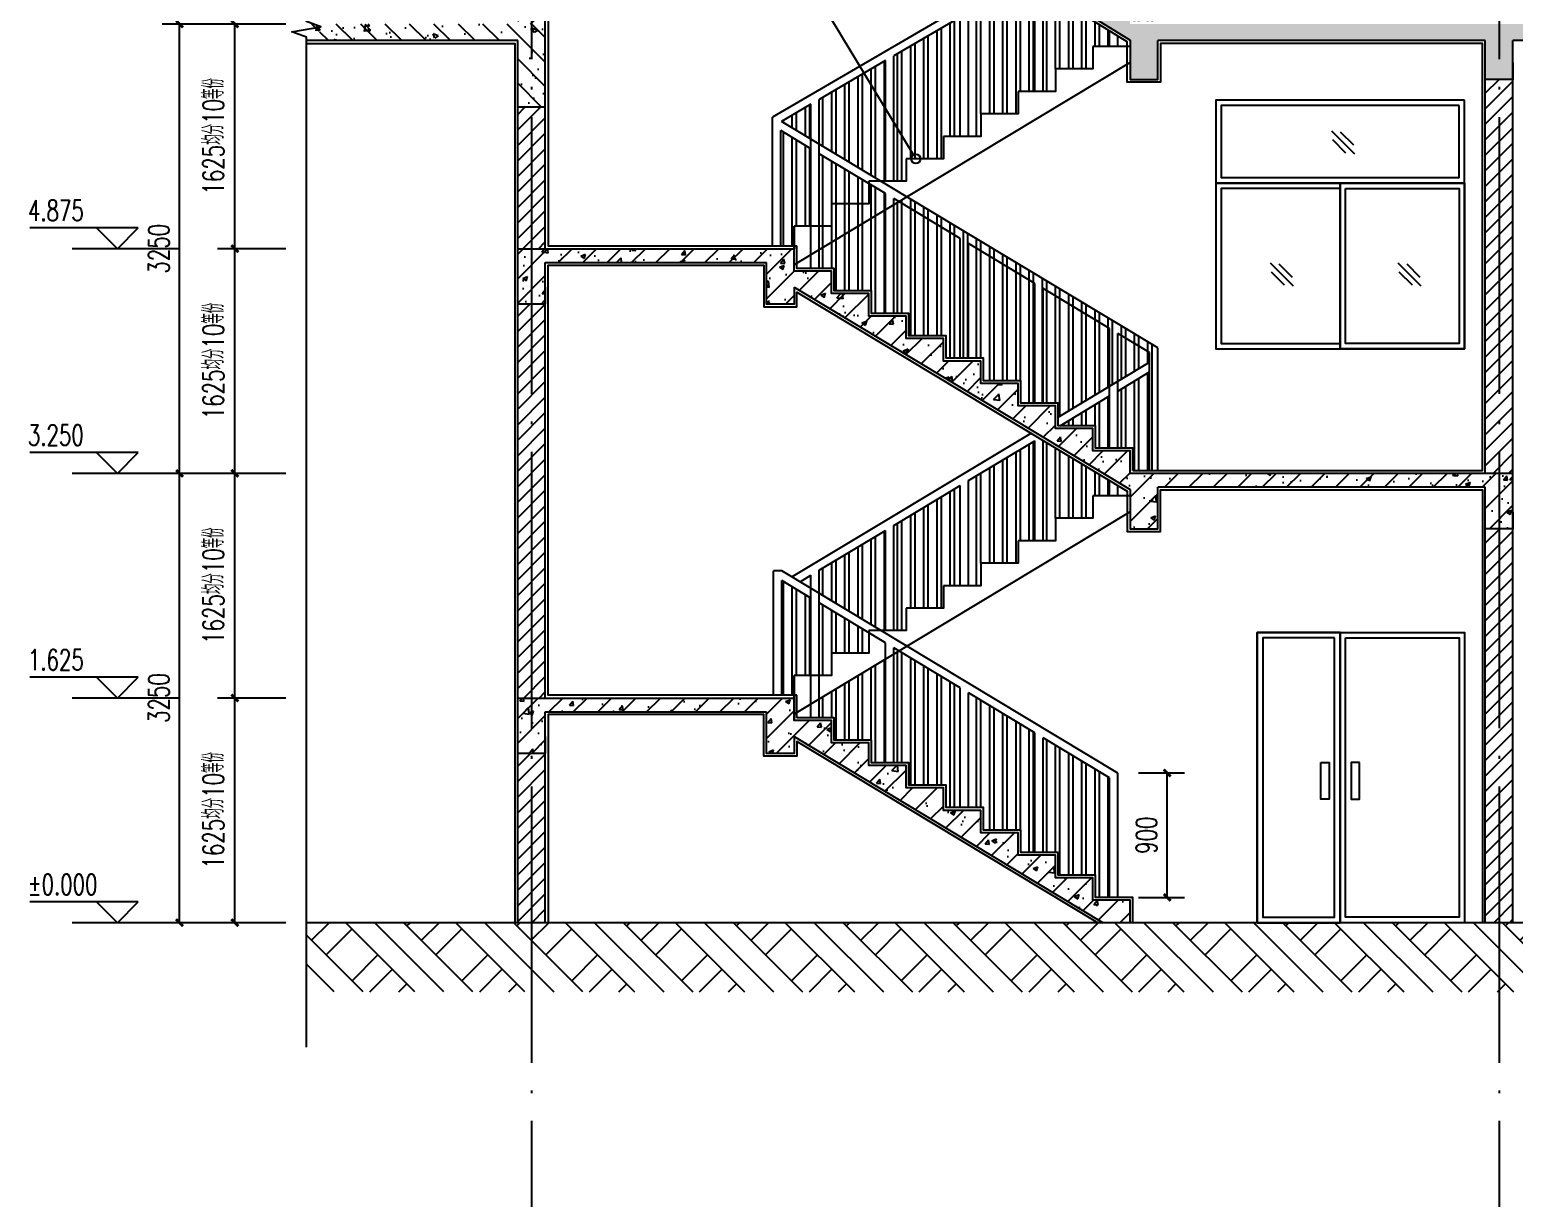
# Model space of a CAD drawing. Extents: x -4747 to 1060961, y -766984 to 396631.
# Drawn here: x 441895 to 452635, y -400385 to -391933 of the extents above; entities that cross this region are included whole.
import ezdxf

# ---------------------------------------------------------------- set-up
doc = ezdxf.new("R2010")
doc.units = 0
doc.header["$LTSCALE"] = 1000
doc.header["$MEASUREMENT"] = 0
doc.linetypes.add('DOTE', pattern=[2.42, 2, -0.2, 0.02, -0.2])
doc.layers.get('0').update_dxf_attribs({"linetype": 'CONTINUOUS'})
doc.layers.get('DEFPOINTS').update_dxf_attribs({"linetype": 'CONTINUOUS'})
for name, color, linetype in [('DIM_ELEV', 3, 'CONTINUOUS'), ('DIM_IDEN', 3, 'CONTINUOUS'), ('DIM_SYMB', 3, 'CONTINUOUS'), ('DOTE', 1, 'DOTE'), ('PUB_DIM', 3, 'CONTINUOUS'), ('PUB_TEXT', 7, 'CONTINUOUS'), ('STAIR', 2, 'CONTINUOUS'), ('WALL', 6, 'CONTINUOUS'), ('剖面填充', 147, 'CONTINUOUS'), ('屋面', 4, 'CONTINUOUS'), ('栏杆', 56, 'CONTINUOUS'), ('窗户', 140, 'CONTINUOUS'), ('详图线条', 9, 'CONTINUOUS')]:
    doc.layers.add(name, color=color, linetype=linetype)
doc.styles.add('_TCH_DIM', font='SIMPLEX', dxfattribs={"bigfont": 'GBCBIG'})
doc.styles.add('DIM_FONT', font='SIMPLEX', dxfattribs={"width": 0.7, "bigfont": 'GBCBIG'})
doc.dimstyles.new('DIMN50', dxfattribs={"dimscale": 0.5, "dimtxt": 300, "dimasz": 100, "dimexe": 250, "dimexo": 300, "dimgap": 150, "dimtad": 1, "dimdec": 0, "dimzin": 0, "dimtxsty": 'DIM_FONT', "dimblk": 'ARCHTICK', "dimcen": 0.09, "dimclrt": 7, "dimazin": 3, "dimtfac": 1, "dimtdec": 0, "dimtix": 1, "dimtmove": 0, "dimatfit": 3, "dimtolj": 1, "dimtzin": 0})
pattern_1 = [(90, (1343459.76, -271061.02), (95.25, 7e-15), []), (90, (1343428.01, -271029.27), (95.25, 7e-15), [])]
pattern_2 = [(45, (0, 0), (-88.388348, 88.388348), []), (50, (0, 0), (358.63009, -31.37607), [37.5, -412.5]), (355, (0, 0), (-69.37567, 376.09607), [30, -330]), (100.4514, (29.9, -2.6), (289.2547, 344.71977), [31.8701, -350.57106]), (46.1842, (0, 100), (533.62052, -82.7595), [56.25, -618.75]), (96.6356, (44.47, 93.1), (467.33135, 487.05894), [47.80514, -525.8565]), (351.1842, (0, 100), (467.33097, 487.0593), [45, -495]), (21, (50, 75), (298.45353, -201.30945), [37.5, -412.5]), (326, (50, 75), (121.65767, 362.57502), [30, -330]), (71.4514, (74.87, 58.22), (420.11131, 161.26525), [31.8701, -350.57106]), (37.5, (0, 0), (6.079928, 166.446927), [0, -326, 0, -335, 0, -331.25]), (7.5, (0, 0), (131.53477, 197.205856), [0, -191, 0, -318.5, 0, -126.25]), (327.5, (-111.5, 0), (266.911218, -11.277436), [0, -125, 0, -390, 0, -517.5]), (317.5, (-161.5, 0), (291.593085, 50.05249), [0, -162.5, 0, -259, 0, -367.5])]

# ---------------------------------------------------------------- blocks, each defined once
blk = doc.blocks.new('_ARCHTICK')
at = {"color": 0, "linetype": 'BYBLOCK', "const_width": 0.4}
blk.add_lwpolyline([(-0.5, -0.5), (0.5, 0.5)], dxfattribs=at)
blk = doc.blocks.new('*D552')
at = {"layer": 'DEFPOINTS', "color": 0}
for p in [(442979, -395142), (443897, -395142), (443897, -398392)]:
    blk.add_point(p, dxfattribs=at)
at = {"layer": 'PUB_DIM', "color": 0}
for p, q in [((443747, -395142), (442854, -395142)), ((442979, -398392), (442979, -395142)), ((443747, -398392), (442854, -398392))]:
    blk.add_line(p, q, dxfattribs=at)
at = {"layer": 'PUB_DIM', "color": 0, "xscale": 50, "yscale": 50, "zscale": 50}
for p, rotation in [((442979, -395142), 90), ((442979, -398392), 270)]:
    blk.add_blockref('_ARCHTICK', p, dxfattribs=dict(at, rotation=rotation))
at = {"layer": 'PUB_DIM', "color": 7, "insert": (442829, -396767), "char_height": 150, "attachment_point": 5, "rotation": 90, "style": 'DIM_FONT'}
blk.add_mtext('\\A1;3250', dxfattribs=at)
blk = doc.blocks.new('*D553')
at = {"layer": 'DEFPOINTS', "color": 0}
for p in [(442979, -391892), (443897, -391892), (443897, -395142)]:
    blk.add_point(p, dxfattribs=at)
at = {"layer": 'PUB_DIM', "color": 0}
for p, q in [((443747, -391892), (442854, -391892)), ((442979, -395142), (442979, -391892)), ((443747, -395142), (442854, -395142))]:
    blk.add_line(p, q, dxfattribs=at)
at = {"layer": 'PUB_DIM', "color": 0, "xscale": 50, "yscale": 50, "zscale": 50}
for p, rotation in [((442979, -391892), 90), ((442979, -395142), 270)]:
    blk.add_blockref('_ARCHTICK', p, dxfattribs=dict(at, rotation=rotation))
at = {"layer": 'PUB_DIM', "color": 7, "insert": (442829, -393517), "char_height": 150, "attachment_point": 5, "rotation": 90, "style": 'DIM_FONT'}
blk.add_mtext('\\A1;3250', dxfattribs=at)
blk = doc.blocks.new('*D557')
at = {"layer": 'DEFPOINTS', "color": 0}
for p in [(443379, -396767), (443897, -396767), (443897, -398392)]:
    blk.add_point(p, dxfattribs=at)
at = {"layer": 'PUB_DIM', "color": 0}
for p, q in [((443747, -396767), (443254, -396767)), ((443379, -398392), (443379, -396767)), ((443747, -398392), (443254, -398392))]:
    blk.add_line(p, q, dxfattribs=at)
at = {"layer": 'PUB_DIM', "color": 0, "xscale": 50, "yscale": 50, "zscale": 50}
for p, rotation in [((443379, -396767), 90), ((443379, -398392), 270)]:
    blk.add_blockref('_ARCHTICK', p, dxfattribs=dict(at, rotation=rotation))
at = {"layer": 'PUB_DIM', "color": 7, "insert": (443224, -397579), "char_height": 150, "attachment_point": 5, "rotation": 90, "style": 'DIM_FONT'}
blk.add_mtext('\\A1;1625均分10等份', dxfattribs=at)
blk = doc.blocks.new('*D558')
at = {"layer": 'DEFPOINTS', "color": 0}
for p in [(443379, -395142), (443897, -395142), (443897, -396767)]:
    blk.add_point(p, dxfattribs=at)
at = {"layer": 'PUB_DIM', "color": 0}
for p, q in [((443747, -395142), (443254, -395142)), ((443379, -396767), (443379, -395142)), ((443747, -396767), (443254, -396767))]:
    blk.add_line(p, q, dxfattribs=at)
at = {"layer": 'PUB_DIM', "color": 0, "xscale": 50, "yscale": 50, "zscale": 50}
for p, rotation in [((443379, -395142), 90), ((443379, -396767), 270)]:
    blk.add_blockref('_ARCHTICK', p, dxfattribs=dict(at, rotation=rotation))
at = {"layer": 'PUB_DIM', "color": 7, "insert": (443224, -395954), "char_height": 150, "attachment_point": 5, "rotation": 90, "style": 'DIM_FONT'}
blk.add_mtext('\\A1;1625均分10等份', dxfattribs=at)
blk = doc.blocks.new('*D559')
at = {"layer": 'DEFPOINTS', "color": 0}
for p in [(443379, -393517), (443897, -393517), (443897, -395142)]:
    blk.add_point(p, dxfattribs=at)
at = {"layer": 'PUB_DIM', "color": 0}
for p, q in [((443747, -393517), (443254, -393517)), ((443379, -395142), (443379, -393517)), ((443747, -395142), (443254, -395142))]:
    blk.add_line(p, q, dxfattribs=at)
at = {"layer": 'PUB_DIM', "color": 0, "xscale": 50, "yscale": 50, "zscale": 50}
for p, rotation in [((443379, -393517), 90), ((443379, -395142), 270)]:
    blk.add_blockref('_ARCHTICK', p, dxfattribs=dict(at, rotation=rotation))
at = {"layer": 'PUB_DIM', "color": 7, "insert": (443224, -394329), "char_height": 150, "attachment_point": 5, "rotation": 90, "style": 'DIM_FONT'}
blk.add_mtext('\\A1;1625均分10等份', dxfattribs=at)
blk = doc.blocks.new('*D560')
at = {"layer": 'DEFPOINTS', "color": 0}
for p in [(443379, -391892), (443897, -391892), (443897, -393517)]:
    blk.add_point(p, dxfattribs=at)
at = {"layer": 'PUB_DIM', "color": 0}
for p, q in [((443747, -391892), (443254, -391892)), ((443379, -393517), (443379, -391892)), ((443747, -393517), (443254, -393517))]:
    blk.add_line(p, q, dxfattribs=at)
at = {"layer": 'PUB_DIM', "color": 0, "xscale": 50, "yscale": 50, "zscale": 50}
for p, rotation in [((443379, -391892), 90), ((443379, -393517), 270)]:
    blk.add_blockref('_ARCHTICK', p, dxfattribs=dict(at, rotation=rotation))
at = {"layer": 'PUB_DIM', "color": 7, "insert": (443224, -392704), "char_height": 150, "attachment_point": 5, "rotation": 90, "style": 'DIM_FONT'}
blk.add_mtext('\\A1;1625均分10等份', dxfattribs=at)
blk = doc.blocks.new('*D575')
at = {"layer": 'DEFPOINTS', "color": 0}
for p in [(449767, -397309), (450124, -397309), (449767, -398209)]:
    blk.add_point(p, dxfattribs=at)
at = {"layer": 'PUB_DIM', "color": 0}
for p, q in [((449917, -397309), (450249, -397309)), ((450124, -398209), (450124, -397309)), ((449917, -398209), (450249, -398209))]:
    blk.add_line(p, q, dxfattribs=at)
at = {"layer": 'PUB_DIM', "color": 0, "xscale": 50, "yscale": 50, "zscale": 50}
for p, rotation in [((450124, -397309), 90), ((450124, -398209), 270)]:
    blk.add_blockref('_ARCHTICK', p, dxfattribs=dict(at, rotation=rotation))
at = {"layer": 'PUB_DIM', "color": 7, "insert": (449974, -397759), "char_height": 150, "attachment_point": 5, "rotation": 90, "style": 'DIM_FONT'}
blk.add_mtext('\\A1;900', dxfattribs=at)

msp = doc.modelspace()

# ---------------------------------------------------------------- hatches: boundary and pattern name
at = {"layer": '剖面填充'}
h = msp.add_hatch(dxfattribs=at)
h.set_pattern_fill('ANSI31', color=256, scale=50, style=0)
h.set_pattern_definition([(45, (0, 0), (-56.126601, 56.126601), [])])
h.paths.add_polyline_path([(445625.3, -390791.9), (445425.3, -390791.9), (445425.3, -391891.9), (445625.3, -391891.9)])
h.paths.add_polyline_path([(445625.3, -392491.9), (445425.3, -392491.9), (445425.3, -393516.9), (445625.3, -393516.9)])
h.paths.add_polyline_path([(445625.3, -393916.9), (445425.3, -393916.9), (445425.3, -396766.9), (445625.3, -396766.9)])
h.paths.add_polyline_path([(445625.3, -397166.9), (445425.3, -397166.9), (445425.3, -398391.9), (445625.3, -398391.9)])
h.paths.add_polyline_path([(452625.3, -395541.9), (452425.3, -395541.9), (452425.3, -398391.9), (452625.3, -398391.9)])
h.paths.add_polyline_path([(452625.3, -392291.9), (452425.3, -392291.9), (452425.3, -395141.9), (452625.3, -395141.9)])
h.paths.add_polyline_path([(455125.3, -392491.9), (454925.3, -392491.9), (454925.3, -398391.9), (455125.3, -398391.9)])
h.paths.add_polyline_path([(459625.3, -392491.9), (459425.3, -392491.9), (459425.3, -398391.9), (459625.3, -398391.9)])
h.paths.add_polyline_path([(455125.3, -386491.9), (454925.3, -386491.9), (454925.3, -391891.9), (455125.3, -391891.9)])
h = msp.add_hatch(dxfattribs=at)
h.set_pattern_fill('钢筋混凝土', color=256, scale=50, style=0)
h.set_pattern_definition(pattern_2)
h.paths.add_polyline_path([(455125.3, -391891.9), (449855.3, -391891.9), (449855.3, -391725.2), (449585.3, -391725.2), (449585.3, -391558.6), (449315.3, -391558.6), (449315.3, -391391.9), (449045.3, -391391.9), (449045.3, -391225.2), (448775.3, -391225.2), (448775.3, -391058.6), (448505.3, -391058.6), (448505.3, -390891.9), (448235.3, -390891.9), (448235.3, -390725.2), (447965.3, -390725.2), (447965.3, -390558.6), (447695.3, -390558.6), (447695.3, -390391.9), (445425.3, -390391.9), (445425.3, -390791.9), (445625.3, -390791.9), (445625.3, -390671.1), (445625.3, -390491.9), (447495.3, -390491.9), (447495.3, -390741.9), (447695.3, -390741.9), (447695.3, -390676.1), (449855.3, -392009.4), (449855.3, -392291.9), (450055.3, -392291.9), (450055.3, -392011.9), (452425.3, -392011.9), (452425.3, -392291.9), (452625.3, -392291.9), (452625.3, -392171.1), (452625.3, -392011.9), (454925.3, -392011.9), (454925.3, -392491.9), (455125.3, -392491.9)])
h = msp.add_hatch(dxfattribs=at)
h.set_pattern_fill('钢筋混凝土', color=256, scale=50, style=0)
h.set_pattern_definition([(135, (1343459.76, -271061.02), (88.388348, 88.388348), []), (130, (1343459.76, -271061.02), (-358.63009, -31.37607), [37.5, -412.5]), (185, (1343459.76, -271061.02), (69.37567, 376.09607), [30, -330]), (79.5486, (1343429.87, -271063.64), (-289.25469, 344.71977), [31.8701, -350.57106]), (133.8158, (1343459.76, -270961), (-533.62052, -82.7595), [56.25, -618.75]), (83.3644, (1343415.3, -270967.9), (-467.33135, 487.05894), [47.80514, -525.8565]), (188.8158, (1343459.76, -270961), (-467.33097, 487.0593), [45, -495]), (159, (1343409.76, -270986.02), (-298.45353, -201.30945), [37.5, -412.5]), (214, (1343409.76, -270986.02), (-121.65767, 362.57502), [30, -330]), (108.5486, (1343384.9, -271002.8), (-420.11131, 161.26525), [31.8701, -350.57106]), (142.5, (1343459.76, -271061.02), (-6.079928, 166.446927), [0, -326, 0, -335, 0, -331.25]), (172.5, (1343459.76, -271061.02), (-131.53477, 197.205856), [0, -191, 0, -318.5, 0, -126.25]), (212.5, (1343571.26, -271061.02), (-266.911218, -11.277436), [0, -125, 0, -390, 0, -517.5]), (222.5, (1343621.26, -271061.02), (-291.593085, 50.05249), [0, -162.5, 0, -259, 0, -367.5])])
h.paths.add_polyline_path([(445625.3, -391891.9), (445625.3, -392491.9), (445425.3, -392491.9), (445425.3, -392011.9), (443896.9, -392011.9), (443896.9, -391986.5), (444001.9, -391948.3), (443791.9, -391911.3), (443846.5, -391891.9)])
h = msp.add_hatch(dxfattribs=at)
h.set_pattern_fill('钢筋混凝土', color=256, scale=50, style=0)
h.set_pattern_definition(pattern_2)
h.paths.add_polyline_path([(452625.3, -395141.9), (449855.3, -395141.9), (449855.3, -394979.4), (449585.3, -394979.4), (449585.3, -394816.9), (449315.3, -394816.9), (449315.3, -394654.4), (449045.3, -394654.4), (449045.3, -394491.9), (448775.3, -394491.9), (448775.3, -394329.4), (448505.3, -394329.4), (448505.3, -394166.9), (448235.3, -394166.9), (448235.3, -394004.4), (447965.3, -394004.4), (447965.3, -393841.9), (447695.3, -393841.9), (447695.3, -393679.4), (447425.3, -393679.4), (447425.3, -393516.9), (445425.3, -393516.9), (445425.3, -393916.9), (445625.3, -393916.9), (445625.3, -393796.1), (445625.3, -393616.9), (447225.3, -393616.9), (447225.3, -393916.9), (447425.3, -393916.9), (447425.3, -393796.1), (449855.3, -395258.6), (449855.3, -395541.9), (450055.3, -395541.9), (450055.3, -395241.9), (452425.3, -395241.9), (452425.3, -395541.9), (452625.3, -395541.9), (452625.3, -395421.1)])
h = msp.add_hatch(dxfattribs=at)
h.set_pattern_fill('钢筋混凝土', color=256, scale=50, style=0)
h.set_pattern_definition(pattern_2)
h.paths.add_polyline_path([(447695.3, -396929.4), (447425.3, -396929.4), (447425.3, -396766.9), (445425.3, -396766.9), (445425.3, -397166.9), (445625.3, -397166.9), (445625.3, -397046.1), (445625.3, -396866.9), (447225.3, -396866.9), (447225.3, -397166.9), (447425.3, -397166.9), (447425.3, -397046.1), (449661.4, -398391.9), (449855.3, -398391.9), (449855.3, -398229.4), (449585.3, -398229.4), (449585.3, -398066.9), (449315.3, -398066.9), (449315.3, -397904.4), (449045.3, -397904.4), (449045.3, -397741.9), (448775.3, -397741.9), (448775.3, -397579.4), (448505.3, -397579.4), (448505.3, -397416.9), (448235.3, -397416.9), (448235.3, -397254.4), (447965.3, -397254.4), (447965.3, -397091.9), (447695.3, -397091.9)])
h = msp.add_hatch(dxfattribs=at)
h.set_pattern_fill('夯实土壤', color=256, scale=100, style=0)
h.set_pattern_definition([(135, (1343341.76, -271061), (397.394, 397.394), []), (135, (1343131.76, -271061), (397.394, 397.394), []), (135, (1342921.76, -271061), (397.394, 397.394), []), (45, (1343341.76, -271061), (397.394, -397.394), [265, -297]), (45, (1343236.76, -270956), (397.394, -397.394), [265, -297]), (45, (1343131.76, -270851), (397.394, -397.394), [265, -297])])
h.paths.add_polyline_path([(459725.3, -398391.9), (461361.9, -398391.9), (461361.9, -398891.9), (460225.3, -398891.9), (460225.3, -400791.9), (459525.3, -400791.9), (459525.3, -400291.9), (459725.3, -400291.9), (459725.3, -398891.9)])
h.paths.add_polyline_path([(455025.3, -400291.9), (459525.3, -400291.9), (459525.3, -400791.9), (455025.3, -400791.9)])
h.paths.add_polyline_path([(454325.3, -398891.9), (452525.3, -398891.9), (452525.3, -398391.9), (454825.3, -398391.9), (454825.3, -400291.9), (455025.3, -400291.9), (455025.3, -400791.9), (454325.3, -400791.9)])
h.paths.add_polyline_path([(445525.3, -398391.9), (452525.3, -398391.9), (452525.3, -398891.9), (445525.3, -398891.9)])
h.paths.add_polyline_path([(443896.9, -398391.9), (445525.3, -398391.9), (445525.3, -398891.9), (443896.9, -398891.9)])
at = {"layer": '栏杆', "linetype": 'BYBLOCK'}
h = msp.add_hatch(dxfattribs=at)
h.set_pattern_fill('ANSI32', color=256, scale=20, angle=45, style=0)
h.set_pattern_definition(pattern_1)
h.paths.add_polyline_path([(447965.3, -393191.9), (447965.3, -393045.1), (448086.9, -393118.3), (448086.9, -393235.4), (447606.9, -393524.3), (447606.9, -393354.4), (447695.3, -393354.4), (447695.3, -393191.9)])
h.paths.add_polyline_path([(447695.3, -393191.9), (447695.3, -393354.4), (447606.9, -393354.4), (447606.9, -392829.4), (447965.3, -393045.1), (447965.3, -393191.9)])
h.paths.add_polyline_path([(447329.5, -392662.5), (447546.9, -392793.3), (447546.9, -393354.4), (447425.3, -393354.4), (447425.3, -393496.9), (447329.5, -393496.9)])
h.paths.add_polyline_path([(447546.9, -392471.8), (447546.9, -392723.3), (447334.8, -392595.6)])
h.paths.add_polyline_path([(448086.9, -392156.5), (448086.9, -393029.4), (448055.5, -393029.4), (447606.9, -392759.4), (447606.9, -392436.7)])
h.paths.add_polyline_path([(448146.9, -392121.5), (448626.9, -391841.2), (448626.9, -392704.4), (448505.3, -392704.4), (448505.3, -392866.9), (448235.3, -392866.9), (448235.3, -393029.4), (448146.9, -393029.4)])
h.paths.add_polyline_path([(448686.9, -391806.2), (449098.6, -391565.8), (449166.9, -391608), (449166.9, -392379.4), (449045.3, -392379.4), (449045.3, -392541.9), (448775.3, -392541.9), (448775.3, -392704.4), (448686.9, -392704.4)])
h.paths.add_polyline_path([(449226.9, -391645), (449706.9, -391941.3), (449706.9, -392054.4), (449585.3, -392054.4), (449585.3, -392216.9), (449315.3, -392216.9), (449315.3, -392379.4), (449226.9, -392379.4)])
h.paths.add_polyline_path([(449706.9, -391210.7), (449706.9, -391705.2), (449605.3, -391705.2), (449605.3, -391538.6), (449335.3, -391538.6), (449335.3, -391427.6)], flags=17)
h.paths.add_polyline_path([(449766.9, -391175.6), (449996.9, -391041.4), (449996.9, -391871.9), (449875.3, -391871.9), (449875.3, -391705.2), (449766.9, -391705.2)], flags=17)
h.paths.add_polyline_path([(449766.9, -390864.7), (449968.8, -390988.3), (449766.9, -391106.2)], flags=17)
h.paths.add_polyline_path([(449226.9, -390534.1), (449706.9, -390828), (449706.9, -391141.2), (449311.8, -391371.9), (449226.9, -391371.9)], flags=17)
h.paths.add_polyline_path([(449166.9, -391371.9), (449065.3, -391371.9), (449065.3, -391205.2), (448795.3, -391205.2), (448795.3, -391038.6), (448686.9, -391038.6), (448686.9, -390203.5), (449166.9, -390497.3)], flags=17)
h.paths.add_polyline_path([(448146.9, -390230.6), (448495.1, -390015.7), (450056.9, -390971.9), (450056.9, -391871.9), (449996.9, -391871.9), (449996.9, -391041.4), (449766.9, -391175.6), (449766.9, -391106.2), (449968.8, -390988.3), (449766.9, -390864.7), (449766.9, -391106.2), (449706.9, -391141.2), (449706.9, -390828), (449226.9, -390534.1), (449226.9, -391371.9), (449166.9, -391371.9), (449166.9, -390497.3), (448686.9, -390203.5), (448686.9, -391038.6), (448525.3, -391038.6), (448525.3, -390871.9), (448255.3, -390871.9), (448255.3, -390705.2), (448146.9, -390705.2)])
h = msp.add_hatch(dxfattribs=at)
h.set_pattern_fill('ANSI32', color=256, scale=20, angle=45, style=0)
h.set_pattern_definition(pattern_1)
h.paths.add_polyline_path([(449226.9, -397054.4), (449706.9, -397343.3), (449706.9, -398209.4), (449605.3, -398209.4), (449605.3, -398046.9), (449335.3, -398046.9), (449335.3, -397884.4), (449226.9, -397884.4)])
h.paths.add_polyline_path([(448686.9, -396729.4), (449166.9, -397018.3), (449166.9, -397884.4), (449065.3, -397884.4), (449065.3, -397721.9), (448795.3, -397721.9), (448795.3, -397559.4), (448686.9, -397559.4)])
h.paths.add_polyline_path([(448146.9, -396449.3), (448184.2, -396426.9), (448626.9, -396693.3), (448626.9, -397559.4), (448525.3, -397559.4), (448525.3, -397396.9), (448255.3, -397396.9), (448255.3, -397234.4), (448146.9, -397234.4)])
h.paths.add_polyline_path([(448086.9, -396485.4), (448086.9, -397234.4), (447985.3, -397234.4), (447985.3, -397071.9), (447715.3, -397071.9), (447715.3, -396909.4), (447606.9, -396909.4), (447606.9, -396774.3)])
h.paths.add_polyline_path([(447606.9, -396079.4), (447965.3, -396295.1), (447965.3, -396441.9), (447695.3, -396441.9), (447695.3, -396604.4), (447606.9, -396604.4)])
h.paths.add_polyline_path([(447336.9, -395916.9), (447546.9, -396043.3), (447546.9, -396604.4), (447425.3, -396604.4), (447425.3, -396746.9), (447336.9, -396746.9)])
h.paths.add_polyline_path([(447606.9, -395842.4), (448086.9, -395554.4), (448086.9, -396279.4), (448055.5, -396279.4), (447606.9, -396009.4)])
h.paths.add_polyline_path([(448146.9, -395518.4), (448626.9, -395230.3), (448626.9, -395954.4), (448505.3, -395954.4), (448505.3, -396116.9), (448235.3, -396116.9), (448235.3, -396279.4), (448146.9, -396279.4)])
h.paths.add_polyline_path([(448686.9, -395194.3), (449166.9, -394906.2), (449166.9, -395629.4), (449045.3, -395629.4), (449045.3, -395791.9), (448775.3, -395791.9), (448775.3, -395954.4), (448686.9, -395954.4)])
h.paths.add_polyline_path([(449226.9, -394903.7), (449706.9, -395192.6), (449706.9, -395304.4), (449585.3, -395304.4), (449585.3, -395466.9), (449315.3, -395466.9), (449315.3, -395629.4), (449226.9, -395629.4)])
h.paths.add_polyline_path([(449766.9, -394546.1), (449996.9, -394408.1), (449996.9, -395121.9), (449875.3, -395121.9), (449875.3, -394959.4), (449766.9, -394959.4)], flags=17)
h.paths.add_polyline_path([(449766.9, -394129.4), (449996.9, -394267.8), (449996.9, -394338.1), (449766.9, -394476.1)], flags=17)
h.paths.add_polyline_path([(449226.9, -393804.4), (449706.9, -394093.3), (449706.9, -394512.1), (449335.3, -394735.2), (449335.3, -394634.4), (449226.9, -394634.4)], flags=17)
h.paths.add_polyline_path([(449706.9, -394582.1), (449706.9, -394959.4), (449605.3, -394959.4), (449605.3, -394796.9), (449349.1, -394796.9)], flags=17)
h.paths.add_polyline_path([(448686.9, -393479.4), (449166.9, -393768.3), (449166.9, -394634.4), (449065.3, -394634.4), (449065.3, -394471.9), (448795.3, -394471.9), (448795.3, -394309.4), (448686.9, -394309.4)], flags=17)
h.paths.add_polyline_path([(448146.9, -393199.3), (448242.4, -393141.8), (450056.9, -394233.9), (450056.9, -395121.9), (449996.9, -395121.9), (449996.9, -394267.8), (449766.9, -394129.4), (449766.9, -394476.1), (449706.9, -394512.1), (449706.9, -394093.3), (449226.9, -393804.4), (449226.9, -394634.4), (449166.9, -394634.4), (449166.9, -393768.3), (448686.9, -393479.4), (448686.9, -394309.4), (448525.3, -394309.4), (448525.3, -394146.9), (448255.3, -394146.9), (448255.3, -393984.4), (448146.9, -393984.4)])
h.paths.add_polyline_path([(447606.9, -393524.3), (448086.9, -393235.4), (448086.9, -393984.4), (447985.3, -393984.4), (447985.3, -393821.9), (447715.3, -393821.9), (447715.3, -393659.4), (447606.9, -393659.4)])

# ---------------------------------------------------------------- linework, layer by layer
at = {"layer": 'DIM_ELEV'}
for p, q in [((442679.1, -393366.9), (441896.6, -393366.9)), ((442529.1, -393516.9), (442379.1, -393366.9)), ((442529.1, -393516.9), (442679.1, -393366.9)), ((442679.1, -394991.9), (441896.6, -394991.9)), ((442529.1, -395141.9), (442379.1, -394991.9)), ((442529.1, -395141.9), (442679.1, -394991.9)), ((442679.1, -396616.9), (441896.6, -396616.9)), ((442529.1, -396766.9), (442379.1, -396616.9)), ((442529.1, -396766.9), (442679.1, -396616.9)), ((442679.1, -398241.9), (441896.6, -398241.9)), ((442529.1, -398391.9), (442379.1, -398241.9)), ((442529.1, -398391.9), (442679.1, -398241.9))]:
    msp.add_line(p, q, dxfattribs=at)
for points in [[(442978.9, -393516.9), (442201.8, -393516.9)], [(442978.9, -395141.9), (442201.8, -395141.9)], [(442978.9, -396766.9), (442201.8, -396766.9)], [(442978.9, -398391.9), (442201.8, -398391.9)]]:
    msp.add_lwpolyline(points, dxfattribs=at)
at = {"layer": 'DIM_IDEN'}
msp.add_line((448288.4, -392838.6), (447255, -391129.5), dxfattribs=at)
msp.add_circle((448305.5, -392866.9), 33.1, dxfattribs=at)
at = {"layer": 'DIM_SYMB'}
msp.add_lwpolyline([(443896.9, -399291.9), (443896.9, -391986.5), (443791.9, -391948.3), (444001.9, -391911.3), (443896.9, -391874), (443896.9, -384568.6)], dxfattribs=at)
for points in [[(450782.3, -393858.3, 0, 0, 0), (450969.3, -393858.3, 40, 0, 0), (451119.3, -393858.3, 0, 0, 0)], [(452032.1, -393858.3, 0, 0, 0), (451845.1, -393858.3, 40, 0, 0), (451695.1, -393858.3, 0, 0, 0)]]:
    msp.add_lwpolyline(points, format="xyseb", dxfattribs=at)
at = {"layer": 'DOTE'}
for p, q in [((445525.3, -380465.8), (445525.3, -401264.9)), ((452525.3, -380465.8), (452525.3, -401264.9))]:
    msp.add_line(p, q, dxfattribs=at)
at = {"layer": 'STAIR'}
for points in [[(449585.3, -392054.4), (449585.3, -392216.9), (449315.3, -392216.9)], [(449855.3, -392054.4), (449855.3, -392054.4), (449585.3, -392054.4)], [(449855.3, -392171.1), (447425.3, -393633.6)], [(449315.3, -392216.9), (449315.3, -392379.4), (449045.3, -392379.4)], [(449045.3, -392379.4), (449045.3, -392541.9), (448775.3, -392541.9)], [(448775.3, -392541.9), (448775.3, -392704.4), (448505.3, -392704.4)], [(448505.3, -392704.4), (448505.3, -392866.9), (448235.3, -392866.9)], [(448235.3, -392866.9), (448235.3, -393029.4), (447965.3, -393029.4)], [(447965.3, -393029.4), (447965.3, -393191.9), (447695.3, -393191.9)], [(447695.3, -393191.9), (447695.3, -393354.4), (447425.3, -393354.4)], [(447425.3, -393354.4), (447425.3, -393516.9), (447425.3, -393516.9)], [(447425.3, -393516.9), (447425.3, -393354.4)], [(449585.3, -395304.4), (449585.3, -395466.9), (449315.3, -395466.9)], [(449855.3, -395304.4), (449855.3, -395304.4), (449585.3, -395304.4)], [(449855.3, -395421.1), (447425.3, -396883.6)], [(449315.3, -395466.9), (449315.3, -395629.4), (449045.3, -395629.4)], [(449045.3, -395629.4), (449045.3, -395791.9), (448775.3, -395791.9)], [(448775.3, -395791.9), (448775.3, -395954.4), (448505.3, -395954.4)], [(448505.3, -395954.4), (448505.3, -396116.9), (448235.3, -396116.9)], [(448235.3, -396116.9), (448235.3, -396279.4), (447965.3, -396279.4)], [(447965.3, -396279.4), (447965.3, -396441.9), (447695.3, -396441.9)], [(447695.3, -396441.9), (447695.3, -396604.4), (447425.3, -396604.4)], [(447425.3, -396604.4), (447425.3, -396766.9), (447425.3, -396766.9)], [(447425.3, -396766.9), (447425.3, -396604.4)]]:
    msp.add_lwpolyline(points, dxfattribs=at)
at = {"layer": 'WALL'}
for points in [[(445625.3, -393516.9), (445625.3, -390491.9)], [(447695.3, -390676.1), (449855.3, -392009.4)], [(445425.3, -392011.9), (443896.9, -392011.9)], [(445425.3, -398391.9), (445425.3, -392011.9)], [(449855.3, -392009.4), (449855.3, -392291.9), (450055.3, -392291.9), (450055.3, -392011.9)], [(452425.3, -392011.9), (450055.3, -392011.9)], [(452425.3, -392011.9), (450055.3, -392011.9)], [(452425.3, -395141.9), (452425.3, -392011.9)], [(452625.3, -392171.1), (452625.3, -392291.9), (452425.3, -392291.9), (452425.3, -392011.9)], [(454925.3, -392011.9), (452625.3, -392011.9)], [(452625.3, -398391.9), (452625.3, -392011.9)], [(445625.3, -392491.9), (445425.3, -392491.9)], [(445425.3, -393516.9), (447425.3, -393516.9)], [(449855.3, -395141.9), (449855.3, -394979.4), (449585.3, -394979.4), (449585.3, -394816.9), (449315.3, -394816.9), (449315.3, -394654.4), (449045.3, -394654.4), (449045.3, -394491.9), (448775.3, -394491.9), (448775.3, -394329.4), (448505.3, -394329.4), (448505.3, -394166.9), (448235.3, -394166.9), (448235.3, -394004.4), (447965.3, -394004.4), (447965.3, -393841.9), (447695.3, -393841.9), (447695.3, -393679.4), (447425.3, -393679.4), (447425.3, -393516.9)], [(447425.3, -393679.4), (447425.3, -393516.9), (447425.3, -393516.9)], [(445625.3, -393796.1), (445625.3, -393916.9), (445425.3, -393916.9), (445425.3, -393616.9)], [(445625.3, -396766.9), (445625.3, -393616.9)], [(445625.3, -393616.9), (447225.3, -393616.9)], [(447425.3, -393796.1), (447425.3, -393916.9), (447225.3, -393916.9), (447225.3, -393616.9)], [(447425.3, -393796.1), (449855.3, -395258.6)], [(452625.3, -395141.9), (449855.3, -395141.9)], [(449855.3, -395258.6), (449855.3, -395541.9), (450055.3, -395541.9), (450055.3, -395241.9)], [(452425.3, -395241.9), (450055.3, -395241.9)], [(452425.3, -398391.9), (452425.3, -395241.9)], [(452625.3, -395421.1), (452625.3, -395541.9), (452425.3, -395541.9), (452425.3, -395241.9)], [(445425.3, -396766.9), (447425.3, -396766.9)], [(449855.3, -398391.9), (449855.3, -398229.4), (449585.3, -398229.4), (449585.3, -398066.9), (449315.3, -398066.9), (449315.3, -397904.4), (449045.3, -397904.4), (449045.3, -397741.9), (448775.3, -397741.9), (448775.3, -397579.4), (448505.3, -397579.4), (448505.3, -397416.9), (448235.3, -397416.9), (448235.3, -397254.4), (447965.3, -397254.4), (447965.3, -397091.9), (447695.3, -397091.9), (447695.3, -396929.4), (447425.3, -396929.4), (447425.3, -396766.9), (447425.3, -396766.9), (447425.3, -396929.4)], [(445625.3, -397046.1), (445625.3, -397166.9), (445425.3, -397166.9), (445425.3, -396866.9)], [(445625.3, -398391.9), (445625.3, -396866.9)], [(445625.3, -396866.9), (447225.3, -396866.9)], [(447425.3, -397046.1), (447425.3, -397166.9), (447225.3, -397166.9), (447225.3, -396866.9)], [(447425.3, -397046.1), (449661.4, -398391.9)]]:
    msp.add_lwpolyline(points, dxfattribs=at)
at = {"layer": '剖面填充'}
for points in [[(450775.3, -398391.9), (450775.3, -396291.9)], [(451375.3, -398391.9), (451375.3, -396291.9)], [(451375.3, -396291.9), (451375.3, -398391.9)], [(455125.3, -398391.9), (443896.9, -398391.9)]]:
    msp.add_lwpolyline(points, dxfattribs=at)
for points in [[(450775.3, -396291.9), (452275.3, -396291.9), (452275.3, -398391.9), (450775.3, -398391.9)], [(451375.3, -396291.9), (450775.3, -396291.9), (450775.3, -398391.9), (451375.3, -398391.9)], [(451375.3, -396291.9), (452275.3, -396291.9), (452275.3, -398391.9), (451375.3, -398391.9)], [(451335.3, -396331.9), (450815.3, -396331.9), (450815.3, -398351.9), (451335.3, -398351.9)], [(451415.3, -396331.9), (452235.3, -396331.9), (452235.3, -398351.9), (451415.3, -398351.9)], [(451236.1, -397232.1), (451295.5, -397232.1), (451295.5, -397497.5), (451236.1, -397497.5)], [(451514.5, -397232.1), (451455.1, -397232.1), (451455.1, -397497.5), (451514.5, -397497.5)]]:
    msp.add_lwpolyline(points, close=True, dxfattribs=at)
at = {"layer": '屋面'}
msp.add_lwpolyline([(455125.3, -398391.9), (443896.9, -398391.9)], dxfattribs=at)
at = {"layer": '栏杆'}
for points in [[(449040.8, -391530.1), (447269.5, -392564.3)], [(448626.9, -391841.2), (448146.9, -392121.5)], [(448086.9, -392156.5), (447606.9, -392436.7)], [(447546.9, -392471.8), (447334.8, -392595.6)], [(447546.9, -392793.3), (447329.5, -392662.5)], [(450056.9, -394233.9), (447334.8, -392595.6)], [(448086.9, -393118.3), (447606.9, -392829.4)], [(448626.9, -393443.3), (448146.9, -393154.4)], [(449166.9, -393768.3), (448686.9, -393479.4)], [(449706.9, -394093.3), (449226.9, -393804.4)], [(449996.9, -394267.8), (449766.9, -394129.4)], [(449335.3, -394735.2), (449996.9, -394338.1)], [(449766.9, -394546.1), (449996.9, -394408.1)], [(449349.1, -394796.9), (449706.9, -394582.1)], [(447409.8, -395890.8), (449140.8, -394851.9)], [(448686.9, -395194.3), (449166.9, -394906.2)], [(448146.9, -395518.4), (448626.9, -395230.3)], [(447606.9, -395842.4), (448086.9, -395554.4)], [(447336.9, -395846.9), (447276.9, -395846.9)], [(449766.9, -397309.4), (447336.9, -395846.9)], [(447468, -395925.8), (447546.9, -395878.5)], [(447546.9, -396043.3), (447336.9, -395916.9)], [(448086.9, -396368.3), (447606.9, -396079.4)], [(448626.9, -396693.3), (448146.9, -396404.4)], [(449166.9, -397018.3), (448686.9, -396729.4)], [(449706.9, -397343.3), (449226.9, -397054.4)]]:
    msp.add_lwpolyline(points, dxfattribs=at)
at = {"layer": '栏杆', "linetype": 'BYBLOCK'}
for points in [[(449166.9, -392379.4), (449166.9, -391608)], [(449226.9, -392379.4), (449226.9, -391645)], [(448626.9, -392704.4), (448626.9, -391841.2)], [(448686.9, -392704.4), (448686.9, -391806.2)], [(449706.9, -392054.4), (449706.9, -391941.3)], [(449766.9, -392054.4), (449766.9, -391978.3)], [(448146.9, -393029.4), (448146.9, -392121.5)], [(448086.9, -393029.4), (448086.9, -392156.5)], [(447606.9, -393354.4), (447606.9, -392436.7)], [(447546.9, -393354.4), (447546.9, -392471.8)], [(447269.5, -393496.9), (447269.5, -392564.3)], [(447329.5, -393496.9), (447329.5, -392662.5)], [(447546.9, -393659.4), (447546.9, -392793.3)], [(447606.9, -393659.4), (447606.9, -392829.4)], [(448086.9, -393984.4), (448086.9, -393118.3)], [(448146.9, -393984.4), (448146.9, -393154.4)], [(448626.9, -394309.4), (448626.9, -393443.3)], [(448686.9, -394309.4), (448686.9, -393479.4)], [(449166.9, -394634.4), (449166.9, -393768.3)], [(449226.9, -394634.4), (449226.9, -393804.4)], [(449706.9, -394959.4), (449706.9, -394093.3)], [(449766.9, -394959.4), (449766.9, -394129.4)], [(449996.9, -395121.9), (449996.9, -394267.8)], [(450056.9, -395121.9), (450056.9, -394233.9)], [(449706.9, -394959.4), (449706.9, -394582.1)], [(449766.9, -394959.4), (449766.9, -394546.1)], [(449166.9, -395629.4), (449166.9, -394906.2)], [(449226.9, -395629.4), (449226.9, -394903.7)], [(448626.9, -395160.3), (448626.9, -395158.5)], [(448626.9, -395954.4), (448626.9, -395230.3)], [(448686.9, -395954.4), (448686.9, -395194.3)], [(449706.9, -395304.4), (449706.9, -395192.6)], [(449766.9, -395304.4), (449766.9, -395228.7)], [(448086.9, -395484.4), (448086.9, -395483.5)], [(448086.9, -396279.4), (448086.9, -395554.4)], [(448146.9, -396279.4), (448146.9, -395518.4)], [(447276.9, -396746.9), (447276.9, -395846.9)], [(447546.9, -396604.4), (447546.9, -395878.5)], [(447606.9, -396604.4), (447606.9, -395842.4)], [(447336.9, -396746.9), (447336.9, -395916.9)], [(447546.9, -396909.4), (447546.9, -396043.3)], [(447606.9, -396909.4), (447606.9, -396079.4)], [(448086.9, -397234.4), (448086.9, -396368.3)], [(448146.9, -397234.4), (448146.9, -396404.4)], [(448626.9, -397559.4), (448626.9, -396693.3)], [(448686.9, -397559.4), (448686.9, -396729.4)], [(449166.9, -397884.4), (449166.9, -397018.3)], [(449226.9, -397884.4), (449226.9, -397054.4)], [(449706.9, -398209.4), (449706.9, -397343.3)], [(449766.9, -398209.4), (449766.9, -397309.4)]]:
    msp.add_lwpolyline(points, dxfattribs=at)
at = {"layer": '窗户'}
for points in [[(452275.3, -392441.9), (450475.3, -392441.9), (450475.3, -394241.9), (452275.3, -394241.9), (452275.3, -392441.9)], [(451312.4, -392663.3), (451479.2, -392830)], [(451320, -392727.4), (451415, -392822.5)], [(451376.6, -392670.8), (451471.6, -392765.9)], [(452275.3, -393041.9), (450475.3, -393041.9)], [(451375.3, -393081.9), (450515.3, -393081.9), (450515.3, -394201.9), (451375.3, -394201.9)], [(451375.3, -393041.9), (451375.3, -394241.9)], [(450868.7, -393619.6), (451035.4, -393786.3)], [(450932.8, -393627.2), (451027.9, -393722.2)], [(451792.9, -393619.6), (451959.6, -393786.3)], [(451857, -393627.2), (451952.1, -393722.2)], [(450876.3, -393683.7), (450971.3, -393778.8)], [(451800.4, -393683.7), (451895.5, -393778.8)]]:
    msp.add_lwpolyline(points, dxfattribs=at)
for points in [[(452275.3, -392441.9), (450475.3, -392441.9), (450475.3, -393041.9), (452275.3, -393041.9)], [(452235.3, -392481.9), (450515.3, -392481.9), (450515.3, -393001.9), (452235.3, -393001.9)], [(451375.3, -393041.9), (450475.3, -393041.9), (450475.3, -394241.9), (451375.3, -394241.9)], [(451375.3, -393041.9), (452275.3, -393041.9), (452275.3, -394241.9), (451375.3, -394241.9)], [(451415.3, -393081.9), (452235.3, -393081.9), (452235.3, -394201.9), (451415.3, -394201.9)]]:
    msp.add_lwpolyline(points, close=True, dxfattribs=at)
at = {"layer": '详图线条'}
for points in [[(449875.3, -395121.9), (452405.3, -395121.9), (452405.3, -392031.9), (450075.3, -392031.9), (450075.3, -392311.9), (449835.3, -392311.9), (449835.3, -392020.6), (447715.3, -390711.9), (447715.3, -390761.9), (447475.3, -390761.9), (447475.3, -390511.9), (445645.3, -390511.9), (445645.3, -393496.9), (447445.3, -393496.9)], [(443896.9, -392031.9), (445405.3, -392031.9), (445405.3, -398391.9)], [(449875.3, -395121.9), (449875.3, -394959.4), (449605.3, -394959.4), (449605.3, -394796.9), (449335.3, -394796.9), (449335.3, -394634.4), (449065.3, -394634.4), (449065.3, -394471.9), (448795.3, -394471.9), (448795.3, -394309.4), (448525.3, -394309.4), (448525.3, -394146.9), (448255.3, -394146.9), (448255.3, -393984.4), (447985.3, -393984.4), (447985.3, -393821.9), (447715.3, -393821.9), (447715.3, -393659.4), (447445.3, -393659.4), (447445.3, -393496.9)], [(447445.3, -396746.9), (445645.3, -396746.9), (445645.3, -393636.9), (447205.3, -393636.9), (447205.3, -393936.9), (447445.3, -393936.9), (447445.3, -393831.5), (449835.3, -395269.9), (449835.3, -395561.9), (450075.3, -395561.9), (450075.3, -395261.9), (452405.3, -395261.9), (452405.3, -398391.9)], [(447445.3, -396909.4), (447445.3, -396746.9)], [(449622.6, -398391.9), (447445.3, -397081.5), (447445.3, -397186.9), (447205.3, -397186.9), (447205.3, -396886.9), (445645.3, -396886.9), (445645.3, -398391.9)], [(449875.3, -398391.9), (449875.3, -398209.4), (449605.3, -398209.4), (449605.3, -398046.9), (449335.3, -398046.9), (449335.3, -397884.4), (449065.3, -397884.4), (449065.3, -397721.9), (448795.3, -397721.9), (448795.3, -397559.4), (448525.3, -397559.4), (448525.3, -397396.9), (448255.3, -397396.9), (448255.3, -397234.4), (447985.3, -397234.4), (447985.3, -397071.9), (447715.3, -397071.9), (447715.3, -396909.4), (447445.3, -396909.4)]]:
    msp.add_lwpolyline(points, dxfattribs=at)

# ---------------------------------------------------------------- texts
at = {"layer": 'PUB_TEXT', "style": '_TCH_DIM', "width": 0.705882}
for s, p in [('4.875', (441881.6, -393314.4)), ('3.250', (441881.6, -394939.4)), ('1.625', (441881.6, -396564.4)), ('%%P0.000', (441881.6, -398189.4))]:
    msp.add_text(s, height=148.75, dxfattribs=at).set_placement(p)

# ---------------------------------------------------------------- dimensions: what is measured, and where the dimension line sits
at = {"layer": 'PUB_DIM'}
for p1, p2, distance, picture, middle in [((443896.9, -395141.9), (443896.9, -391891.9), 918, '*D553', (442828.9, -393516.9)), ((443896.9, -398391.9), (443896.9, -395141.9), 918, '*D552', (442828.9, -396766.9)), ((449766.9, -398209.4), (449766.9, -397309.4), -357.5, '*D575', (449974.4, -397759.4))]:
    dim = msp.add_aligned_dim(p1=p1, p2=p2, distance=distance, dimstyle='DIMN50', dxfattribs=at)
    dim.commit()
    dim.dimension.update_dxf_attribs({"geometry": picture, "text_midpoint": middle})
for p1, p2, picture, middle in [((443896.9, -393516.9), (443896.9, -391891.9), '*D560', (443223.9, -392704.4)), ((443896.9, -395141.9), (443896.9, -393516.9), '*D559', (443223.9, -394329.4)), ((443896.9, -396766.9), (443896.9, -395141.9), '*D558', (443223.9, -395954.4)), ((443896.9, -398391.9), (443896.9, -396766.9), '*D557', (443223.9, -397579.4))]:
    dim = msp.add_aligned_dim(p1=p1, p2=p2, distance=518, text='1625均分10等份', dimstyle='DIMN50', dxfattribs=at)
    dim.commit()
    dim.dimension.update_dxf_attribs({"geometry": picture, "text_midpoint": middle})

doc.saveas('drawing.dxf')
